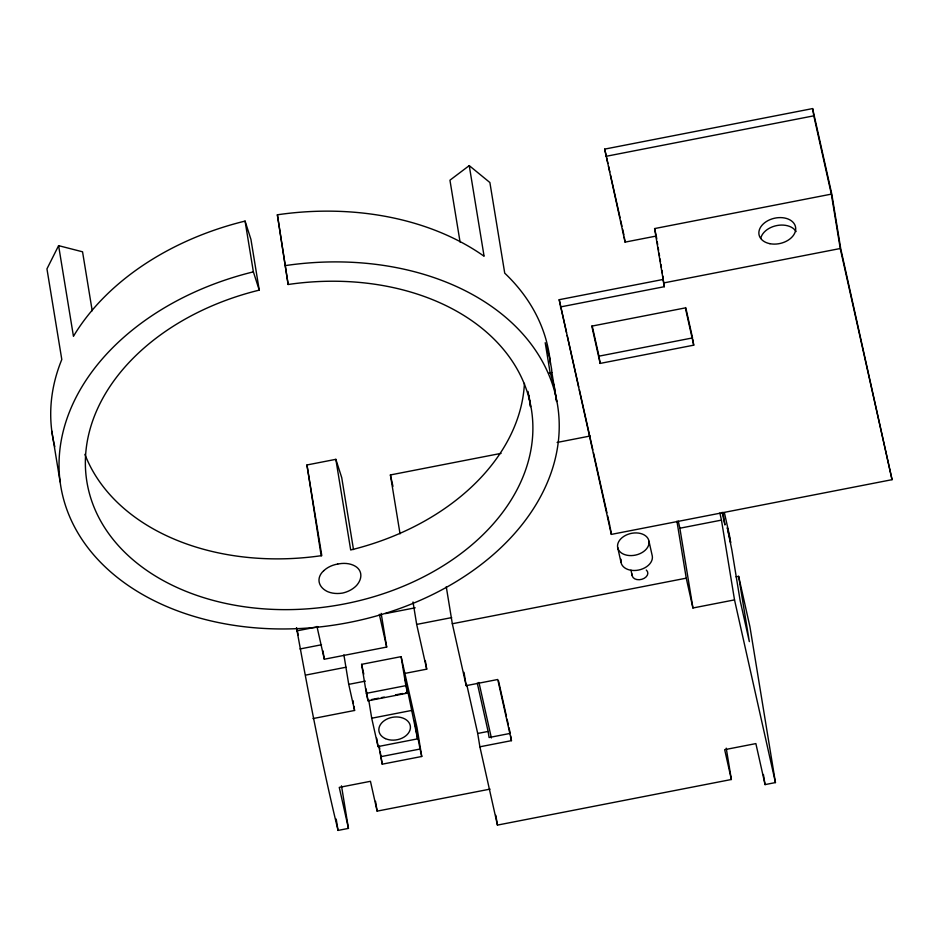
<?xml version="1.0" encoding="UTF-8"?>
<svg xmlns="http://www.w3.org/2000/svg" width="939" height="939" viewBox="0 0 939 939"><rect width="100%" height="100%" fill="white"/><g stroke="black" fill="none" stroke-linecap="round" stroke-linejoin="round"><path stroke-width="1.41" d="M92.21 310.786L82.55 251.805L58.605 245.654L46.95 268.871L61.798 359.508A251.687 181.356 -9.3 0 0 53.875 442.809M323.626 570.806L324.53 570.02A21.21 14.707 -10 0 1 337.711 564.046M550.395 363.475A251.687 181.356 -9.3 0 0 504.736 273.167L489.888 182.53L469.242 165.616L449.945 180.194L460.075 242.051M353.498 549.55L341.726 477.611L335.845 459.335L306.947 464.969L321.197 555.853M656.748 238.893L656.279 236.041L625.081 242.121L604.681 149.113L812.622 108.584L831.837 194.338L840.734 248.718L892.05 479.676L611.336 534.397L559.186 299.705L663.157 279.446L664.343 286.688L560.383 306.959M605.878 156.355L813.808 115.826L812.622 108.584M664.343 286.688L654.6 228.576L831.355 194.127L813.808 115.826M663.509 282.968L840.252 248.518L831.355 194.127M692.736 339.132L693.721 345.176L600.15 363.416L598.965 356.163L692.536 337.923L685.728 307.546M549.139 373.053L551.886 372.525L551.604 369.097L549.538 357.419L545.207 342.7L549.961 371.703L554.28 386.422L556.639 401.528L551.886 372.525M400.049 533.845L390.401 474.946L501.074 453.373M557.132 442.445L590.197 436.001M721.457 520.112L734.521 599.88L692.935 607.991L679.871 528.223L721.457 520.112L719.861 513.011M341.479 785.837L348.451 828.398L338.052 830.416C322.007 764.346 309.248 697.642 297.053 630.832L318.039 626.736M385.424 613.601L415.191 607.803M404.873 673.416L426.705 669.167L416.681 624.423L451.671 617.604M300.022 648.955L321.525 644.764M726.234 748.16L731.364 779.499L497.435 825.099L479.888 746.798L511.45 740.648L497.752 679.496L466.19 685.646L452.328 623.754L686.245 578.166L676.925 521.192M736.047 576.851L738.641 576.335L749.921 626.677L775.45 782.574L765.062 784.605L755.872 743.594L724.673 749.674L731.364 779.499M316.959 626.454L324.307 659.225L386.68 647.065L381.164 613.39M305.868 675.059L346.022 667.23M368.745 700.095L371.715 718.229L378.053 746.564L417.562 738.864L405.155 678.604L407.538 693.099L368.029 700.799L366.351 693.346L361.609 664.343L401.117 656.643L416.986 727.479L421.74 756.482L382.232 764.182L378.828 746.188M312.992 718.57L354.578 710.459L348.733 684.367L365.365 681.115M366.351 693.346L405.859 685.646L401.117 656.643M371.562 699.543L378.617 698.17M381.445 697.618L384.262 697.067M395.554 694.872L402.608 693.498M405.425 692.947L408.254 692.395M371.715 718.229L411.212 710.53M479.888 746.798L477.705 733.465L488.104 731.434L477.27 683.087M380.553 756.728L420.062 749.029L414.592 720.729L417.562 738.864M348.451 828.398L339.261 787.387L370.447 781.307L377.138 811.132L490.064 789.112M337.723 564.069L339.085 563.823A21.21 14.672 -15.2 0 1 353.041 565.102L354.073 565.583A21.139 14.508 -20.4 0 1 357.207 584.704L356.409 585.643A21.21 14.672 -15.2 0 1 343.827 592.767L342.465 593.084A21.21 14.707 -10 0 1 328.098 591.828L326.983 591.324A21.139 14.637 -4.8 0 1 323.626 570.806M58.605 245.654L73.453 336.291A251.687 181.356 -9.3 0 1 245.067 221.088L250.936 239.375L259.246 290.128A225.184 162.259 -9.3 0 0 138.667 564.456A225.184 162.259 -9.3 0 0 516.427 490.815A225.184 162.259 -9.3 0 0 288.144 284.494L277.369 214.796A251.687 181.356 -9.3 0 1 484.09 256.253L469.242 165.616M245.067 221.088L253.377 271.852L259.246 290.128M840.252 248.518L892.05 479.676M693.721 345.176L685.376 307.886L591.805 326.126L600.15 363.416M724.392 512.729L729.45 535.324L730.648 542.578L727.302 527.659L731.833 549.831L740.143 600.584L749.334 641.595L738.641 576.335M722.126 512.389L724.955 524.971L722.901 512.424M654.6 228.576L655.997 234.797M734.521 599.88L775.45 782.574M604.681 149.113L605.96 154.829M606.606 157.682L607.885 163.398M608.531 166.262L609.81 171.978M610.444 174.842L620.057 217.719M620.691 220.571L621.982 226.287M622.616 229.151L623.895 234.867M678.275 521.122L679.871 528.223M686.245 578.166L692.935 607.991M648.966 541.204A15.963 11.057 -12.6 0 1 627.017 555.242A15.963 11.057 -12.6 0 1 623.919 536.322A15.963 11.057 -12.6 0 1 648.966 541.204L652.312 556.123A15.963 11.057 -12.6 0 1 636.372 570.396A15.963 11.057 -12.6 0 1 621.055 559.292M592.157 325.774L598.965 356.163M630.973 570.184L632.182 575.607M617.639 547.308L620.984 562.226M559.186 299.705L566.569 332.606M567.203 335.469L578.741 386.962M579.386 389.826L592.849 449.898M593.483 452.762L606.946 512.835M607.592 515.699L609.834 525.711M498.48 680.775L506.438 716.328M507.083 719.168L508.351 724.861M508.985 727.702L510.264 733.394L489.102 737.514L488.104 731.434M478.949 682.453L491.379 737.948M466.871 685.118L477.705 733.465M390.401 474.946L392.96 486.332M405.859 685.646L407.538 693.099M420.062 749.029L421.74 756.482M379.344 614.341L386.68 647.065M361.609 664.343L363.792 674.132M296.571 627.733L298.179 634.893M296.419 628.038L297.053 630.832M528.974 395.413L530.523 406.622L528.035 391.422M763.407 774.499L765.062 784.605M657.206 241.746L657.676 244.61M658.145 247.462L658.615 250.314M659.084 253.178L659.554 256.03M660.023 258.894L660.481 261.746M660.95 264.598L661.42 267.462M661.889 270.315L662.359 273.167M662.828 276.031L663.298 278.883M624.294 237.285L625.081 242.121M610.15 527.143L611.336 534.397M510.663 735.812L511.45 740.648M495.839 815.334L497.435 825.099M464.007 672.312L466.19 685.646M446.26 586.722L452.328 623.754M425.297 660.563L426.705 669.167M413.007 601.969L416.681 624.423M335.845 459.335L350.693 549.972A225.184 162.259 -9.3 0 0 524.432 383.347M379.286 746.235L379.743 748.993M380.189 751.752L382.232 764.182M376.692 738.195L378.053 746.564M366.081 688.933L368.029 700.799M375.518 801.307L377.138 811.132M277.369 214.796L288.144 284.494M352.97 700.635L353.428 703.44M353.886 706.245L354.578 710.459M343.897 654.894L348.733 684.367M306.947 464.969L321.795 555.606A225.184 162.259 -9.3 0 1 84.897 454.312M322.922 650.809L324.307 659.225M336.197 819.066L338.052 830.416M51.809 431.118L60.119 481.883M646.29 570.043A7.946 5.505 -12.6 0 1 641.889 579.281A7.946 5.505 -12.6 0 1 632.217 574.14M54.802 446.659A251.687 181.356 -9.3 0 1 54.169 444.088M285.679 265.549A251.687 181.356 -9.3 0 1 540.817 496.168A251.687 181.356 -9.3 0 1 118.607 578.459A251.687 181.356 -9.3 0 1 253.377 271.852M760.731 238.459A18.651 12.923 -12.6 0 1 776.87 225.548A18.651 12.923 -12.6 0 1 796.096 231.569M385.377 738.606A15.893 11.456 -9.3 0 0 410.355 728.5A15.893 11.456 -9.3 0 0 388.183 718.523A15.893 11.456 -9.3 0 0 385.377 738.606M769.945 243.694A18.651 12.923 -12.6 0 0 795.591 227.285A18.651 12.923 -12.6 0 0 766.318 221.581A18.651 12.923 -12.6 0 0 769.945 243.694"/></g></svg>
